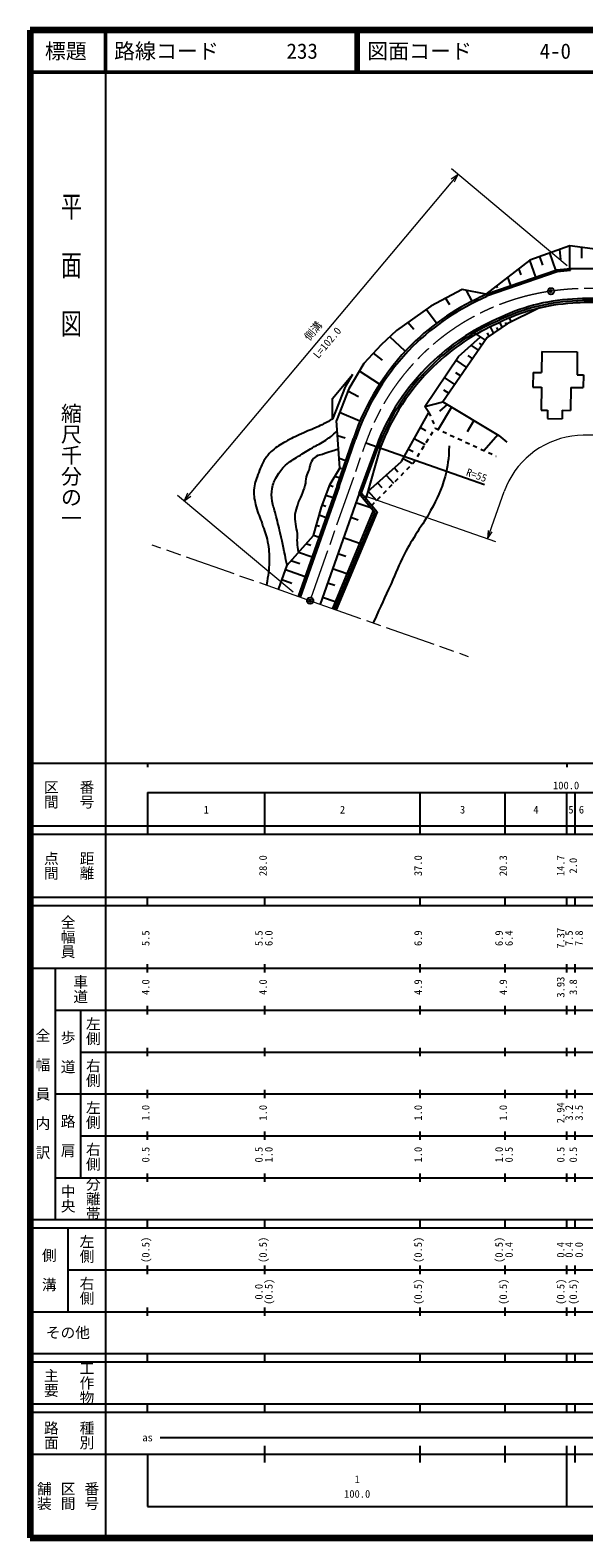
# Model space of a CAD drawing. Units: millimetres, scale not verified. Extents: x 40000 to 680000, y 20000 to 380000.
# Drawn here: x 40000 to 172067, y 20000 to 380000 of the extents above; entities that cross this region are included whole.
import ezdxf
from ezdxf.enums import TextEntityAlignment as Align

# ---------------------------------------------------------------- set-up
doc = ezdxf.new("R2010")
doc.units = ezdxf.units.MM
doc.header["$LTSCALE"] = 1000
doc.header["$PDMODE"] = 32
doc.header["$PDSIZE"] = 500
doc.linetypes.add('CHAIN', pattern=[18.5, 12, -1.5, 3.5, -1.5])
for name, color, linetype, lineweight in [('M-BGD', 7, 'Continuous', 25), ('M-BMK', 2, 'CHAIN', 13), ('M-BMK-SRVR', 3, 'Continuous', 25), ('M-STR-HTXT', 7, 'Continuous', 13), ('M-TTL', 2, 'Continuous', 140), ('M-TTL-BAND', 7, 'Continuous', 25), ('M-TTL-LINE', 7, 'Continuous', 50)]:
    doc.layers.add(name, color=color, linetype=linetype, lineweight=lineweight)
doc.layers.add('M-OTRS', color=6, linetype='Continuous')
doc.layers.add('M-TTL-TXT', color=7, linetype='Continuous')
doc.styles.add('@ＭＳ ゴシック', font='')
doc.styles.add('ＭＳ ゴシック', font='')
doc.styles.get('@ＭＳ ゴシック').set_extended_font_data('@MS Gothic')
doc.styles.get('ＭＳ ゴシック').set_extended_font_data('MS Gothic')

msp = doc.modelspace()

# ---------------------------------------------------------------- linework, layer by layer
at = {"layer": 'M-BGD'}
for p, q in [((168724, 328487), (159207, 325110)), ((166555, 325267), (166345, 327643)), ((168715, 323080), (168724, 328487)), ((180107, 326953), (168724, 328487)), ((171565, 325589), (171570, 328103)), ((159207, 325110), (148708, 316934)), ((160611, 321051), (159207, 325110)), ((162291, 323915), (161586, 325954)), ((165382, 322702), (163965, 326798)), ((148708, 316934), (165648, 322794)), ((148867, 316566), (165733, 322400)), ((154659, 318993), (153958, 321022)), ((157109, 321544), (156582, 323066)), ((165648, 322794), (168881, 323080)), ((165733, 322400), (168916, 322681)), ((168881, 323080), (179703, 323061)), ((168916, 322681), (168881, 323080)), ((143073, 318045), (135537, 314118)), ((148708, 316934), (143073, 318045)), ((145399, 315282), (144092, 317844)), ((148708, 316934), (148941, 316397)), ((151508, 318471), (151333, 318978)), ((135537, 314118), (127364, 308280)), ((136919, 309999), (134428, 313325)), ((140066, 314394), (139086, 315967)), ((161333, 313599), (153801, 309863)), ((131549, 308515), (130048, 310197)), ((153801, 309863), (149015, 306575)), ((151973, 310208), (152562, 309012)), ((153299, 310205), (153539, 309683)), ((154291, 311271), (154699, 310309)), ((127364, 308280), (123702, 304830)), ((129480, 303331), (125758, 306767)), ((149015, 306575), (138447, 291255)), ((142146, 302075), (147429, 306781)), ((147429, 306781), (146015, 307761)), ((148600, 305973), (147429, 306781)), ((149001, 307728), (149444, 306869)), ((149738, 309175), (150502, 307596)), ((151259, 309036), (151576, 308334)), ((123702, 304830), (119615, 300372)), ((124081, 301197), (121913, 302879)), ((146964, 303602), (145215, 304808)), ((147794, 304805), (147145, 305252)), ((162021, 303272), (161973, 298272)), ((162021, 303272), (170520, 303191)), ((170520, 303191), (170468, 297691)), ((119615, 300372), (116006, 294374)), ((134156, 290172), (142146, 302075)), ((144125, 299486), (141584, 301238)), ((144405, 302308), (145544, 301544)), ((112117, 292064), (116894, 297790)), ((116894, 297790), (115104, 294816)), ((123357, 295437), (118525, 298561)), ((141286, 295370), (138798, 297087)), ((141437, 298279), (142705, 297428)), ((159973, 298291), (159939, 294792)), ((159973, 298291), (161973, 298272)), ((170468, 297691), (171967, 297677)), ((171967, 297677), (171939, 294677)), ((112142, 287144), (112117, 292064)), ((115104, 294816), (112142, 287144)), ((116006, 294374), (113075, 286784)), ((118305, 292463), (115785, 293802)), ((138625, 294146), (139866, 293312)), ((159939, 294792), (161939, 294772)), ((161939, 294772), (161887, 289273)), ((168939, 294705), (168886, 289206)), ((168939, 294705), (171939, 294677)), ((118671, 286613), (113808, 288682)), ((128580, 277030), (135069, 288737)), ((134156, 290172), (138447, 291255)), ((135069, 288737), (134156, 290172)), ((135069, 288737), (135463, 287818)), ((140537, 289989), (137315, 284669)), ((139492, 290622), (137614, 289021)), ((138447, 291255), (151789, 283176)), ((161887, 289273), (163387, 289258)), ((163387, 289258), (163367, 287258)), ((166886, 289225), (166867, 287225)), ((166886, 289225), (168886, 289206)), ((113859, 275418), (113075, 286784)), ((133079, 285146), (134384, 284423)), ((135857, 286899), (136251, 285979)), ((136589, 284971), (136644, 285060)), ((136644, 285060), (136688, 284958)), ((136688, 284958), (137495, 284586)), ((145856, 286768), (144246, 284108)), ((163367, 287258), (166867, 287225)), ((113263, 271169), (117113, 282536)), ((115118, 282540), (113326, 283147)), ((113736, 271006), (117587, 282375)), ((120081, 281490), (148376, 271521)), ((131632, 282536), (134242, 281089)), ((134484, 281570), (135010, 282421)), ((135537, 283271), (136063, 284121)), ((138404, 284167), (139312, 283749)), ((140220, 283330), (141128, 282911)), ((142036, 282493), (142944, 282074)), ((143852, 281655), (144760, 281237)), ((145669, 280818), (146577, 280399)), ((151528, 283397), (148309, 279600)), ((151789, 283176), (153666, 281584)), ((115305, 277198), (113698, 277742)), ((118453, 269347), (122578, 280617)), ((118821, 268899), (123048, 280445)), ((123517, 280272), (120075, 268179)), ((128973, 277739), (131219, 276494)), ((130218, 279985), (131341, 279363)), ((131555, 276838), (131852, 277319)), ((132379, 278169), (132905, 279019)), ((133431, 279870), (133958, 280720)), ((147485, 279981), (148393, 279562)), ((149301, 279143), (150209, 278725)), ((151117, 278306), (151141, 278295)), ((111563, 271555), (113859, 275418)), ((114237, 275290), (113859, 275418)), ((120549, 269844), (128580, 277030)), ((124934, 273768), (126668, 271831)), ((126871, 275501), (127738, 274533)), ((128457, 273665), (129156, 274380)), ((129854, 275096), (130553, 275811)), ((131251, 276527), (131555, 276838)), ((113263, 271169), (103958, 244760)), ((113736, 271006), (104430, 244594)), ((109491, 266124), (111563, 271555)), ((112262, 270946), (111441, 271235)), ((113913, 273014), (112687, 273446)), ((122857, 271909), (123854, 270795)), ((124266, 269371), (124965, 270087)), ((125663, 270802), (126362, 271518)), ((127060, 272233), (127759, 272949)), ((118451, 269341), (109146, 242933)), ((118451, 269341), (109146, 242933)), ((110540, 266251), (109658, 266562)), ((112252, 268298), (110550, 268898)), ((117713, 267249), (121241, 266006)), ((118451, 269341), (122179, 264884)), ((118451, 269341), (121817, 265317)), ((119019, 269441), (122757, 264972)), ((120629, 269915), (122622, 267687)), ((121472, 266509), (122171, 267224)), ((122869, 267940), (123568, 268655)), ((107560, 259349), (109491, 266124)), ((110590, 263583), (108933, 264166)), ((121817, 265317), (112081, 241898)), ((121817, 265317), (112081, 241898)), ((122179, 264884), (112554, 241732)), ((122757, 264972), (113026, 241565)), ((116471, 263721), (118234, 263100)), ((101274, 252260), (107560, 259349)), ((108929, 258867), (107560, 259349)), ((109003, 261491), (108247, 261758)), ((106933, 256919), (105769, 257329)), ((114766, 258883), (118584, 257538)), ((99220, 246430), (101274, 252260)), ((104312, 252541), (102188, 253290)), ((107267, 254151), (103978, 255310)), ((113421, 255065), (115330, 254393)), ((102406, 247912), (100036, 248747)), ((105606, 249435), (100867, 251105)), ((112150, 251459), (115557, 250259)), ((110950, 248052), (112653, 247452)), ((109749, 244645), (112779, 243577))]:
    msp.add_line(p, q, dxfattribs=at)
for centre, radius, start, end in [((171955, 263213), 58450, 113.39937, 134.54676), ((171955, 263213), 57950, 113.39937, 134.54398), ((171983, 269585), 46284, 93.27692, 116.58344), ((171983, 269585), 45784, 93.26767, 116.60074), ((171983, 269585), 45284, 93.25822, 116.61842), ((173235, 270972), 44991, 70.475, 94.97004), ((173235, 270972), 44491, 70.44668, 94.97955), ((173235, 270972), 43991, 85.57281, 94.98928), ((171955, 263213), 52050, 113.41475, 134.54325), ((171955, 263213), 51550, 113.39937, 134.54676), ((171955, 263213), 51050, 113.38369, 134.55033), ((172310, 263786), 58294, 135.19096, 161.2383), ((172310, 263786), 57794, 135.19374, 161.23809), ((171586, 262648), 52198, 133.81978, 159.86469), ((171586, 262648), 51698, 133.81628, 159.86455), ((171586, 262648), 51198, 133.81272, 159.86455)]:
    msp.add_arc(centre, radius, start, end, dxfattribs=at)
for points, knots in [([(112142, 287144), (110548, 286250), (110093, 286004), (108741, 285351), (107188, 284603), (106246, 284345), (104684, 283616), (103178, 282913), (102323, 282532), (100890, 281691), (99636, 280955), (98872, 280606), (97775, 279652), (96993, 278972), (96647, 278478), (96076, 277613), (95187, 276267), (94890, 275384), (94320, 273875), (93795, 272485), (93445, 271677), (93357, 270194), (93263, 268610), (93546, 267713), (93924, 266173), (94325, 264535), (94815, 263697), (95340, 262095), (95880, 260446), (96309, 259550), (96642, 257847), (96995, 256041), (96989, 254987), (96982, 253147), (96973, 250904), (96797, 250051), (96357, 247439)], [0, 0, 0, 0, 1, 1, 1, 2, 2, 2, 3, 3, 3, 4, 4, 4, 5, 5, 5, 6, 6, 6, 7, 7, 7, 8, 8, 8, 9, 9, 9, 10, 10, 10, 11, 11, 11, 12, 12, 12, 12]), ([(101274, 252260), (100530, 255974), (100352, 256957), (99651, 259943), (99229, 261735), (98978, 262736), (98523, 264521), (98223, 265697), (97910, 266326), (97737, 267527), (97569, 268703), (97528, 269399), (97737, 270568), (97949, 271749), (98250, 272388), (98831, 273438), (99476, 274603), (99955, 275213), (100915, 276137), (101966, 277148), (102767, 277460), (103990, 278255), (105275, 279091), (106018, 279525), (107338, 280305), (108568, 281031), (109333, 281313), (110515, 282115), (111640, 282879), (112025, 283208), (113248, 284272)], [0, 0, 0, 0, 1, 1, 1, 2, 2, 2, 3, 3, 3, 4, 4, 4, 5, 5, 5, 6, 6, 6, 7, 7, 7, 8, 8, 8, 9, 9, 9, 10, 10, 10, 10]), ([(113547, 279935), (112703, 279669), (112490, 279601), (111813, 279382), (110998, 279119), (110545, 278962), (109729, 278699), (109143, 278510), (108751, 278544), (108226, 278221), (107680, 277884), (107422, 277579), (107099, 277025), (106705, 276350), (106770, 275851), (106518, 275112), (106283, 274424), (106053, 274072), (105869, 273369), (105656, 272559), (105735, 272063), (105527, 271251), (105294, 270343), (105047, 269869), (104707, 268996), (104377, 268149), (104111, 267705), (103819, 266844), (103499, 265903), (103272, 265372), (103170, 264384), (103076, 263480), (103209, 262965), (103306, 262061), (103401, 261175), (103583, 260694), (103648, 259806), (103710, 258967), (103594, 258492), (103648, 257653), (103707, 256731), (103775, 256396), (103978, 255310)], [0, 0, 0, 0, 1, 1, 1, 2, 2, 2, 3, 3, 3, 4, 4, 4, 5, 5, 5, 6, 6, 6, 7, 7, 7, 8, 8, 8, 9, 9, 9, 10, 10, 10, 11, 11, 11, 12, 12, 12, 13, 13, 13, 14, 14, 14, 14]), ([(139957, 280713), (139784, 277391), (139667, 276194), (138957, 273399), (138109, 270057), (137117, 268325), (135519, 265271), (134440, 263212), (133597, 262195), (132393, 260207), (131128, 258118), (130313, 257005), (129204, 254830), (127844, 252162), (127310, 250558), (126078, 247828), (124426, 244165), (123888, 243015), (121789, 238478)], [0, 0, 0, 0, 1, 1, 1, 2, 2, 2, 3, 3, 3, 4, 4, 4, 5, 5, 5, 6, 6, 6, 6])]:
    msp.add_open_spline(points, degree=3, knots=knots, dxfattribs=at)
at = {"layer": 'M-BMK'}
for p, q in [((107037, 244471), (120081, 281490)), ((106081, 244013), (69061, 257056)), ((107495, 243514), (144515, 230471))]:
    msp.add_line(p, q, dxfattribs=at)
for centre, radius, start, end in [((171955, 263213), 55000, 98.86713, 160.59069), ((172980, 258309), 60000, 74.52318, 97.68067)]:
    msp.add_arc(centre, radius, start, end, dxfattribs=at)
at = {"layer": 'M-BMK-SRVR'}
for centre in [(164219, 317666), (106788, 243763)]:
    msp.add_circle(centre, 750, dxfattribs=at)
for p in [(164219, 317666), (106788, 243763), (106788, 243763)]:
    msp.add_point(p, dxfattribs=at)
at = {"layer": 'M-OTRS'}
msp.add_point((106788, 243763), dxfattribs=at)
at = {"layer": 'M-STR-HTXT'}
for p, q in [((168114, 323722), (140528, 346852)), ((76701, 267614), (142061, 345567)), ((142061, 345567), (140423, 344419)), ((141216, 343754), (142061, 345567)), ((102755, 245769), (75169, 268899)), ((77546, 269427), (76701, 267614)), ((76701, 267614), (78339, 268762)), ((119865, 268843), (150990, 257876)), ((149104, 258541), (153091, 269859)), ((149257, 260535), (149104, 258541)), ((149104, 258541), (150234, 260191))]:
    msp.add_line(p, q, dxfattribs=at)
for centre, radius, start, end in [((171955, 263213), 20000, 97.8229, 160.59069), ((172980, 258309), 25000, 74.24812, 98.62202)]:
    msp.add_arc(centre, radius, start, end, dxfattribs=at)
at = {"layer": 'M-TTL'}
for p, q in [((40000, 380000), (40000, 20000)), ((680000, 380000), (40000, 380000)), ((40000, 20000), (680000, 20000))]:
    msp.add_line(p, q, dxfattribs=at)
at = {"layer": 'M-TTL-BAND'}
for p, q in [((58000, 370000), (58000, 20000)), ((40000, 205000), (579000, 205000)), ((68000, 205000), (68000, 204000)), ((168000, 205000), (168000, 204000)), ((68000, 198000), (579000, 198000)), ((68000, 198000), (68000, 188000)), ((96000, 188000), (96000, 198000)), ((133000, 188000), (133000, 198000)), ((153300, 188000), (153300, 198000)), ((168000, 188000), (168000, 198000)), ((170000, 188000), (170000, 198000)), ((40000, 190000), (579000, 190000)), ((40000, 188000), (579000, 188000)), ((40000, 173000), (579000, 173000)), ((68000, 171000), (68000, 173000)), ((96000, 171000), (96000, 173000)), ((133000, 171000), (133000, 173000)), ((153300, 171000), (153300, 173000)), ((168000, 171000), (168000, 173000)), ((170000, 171000), (170000, 173000)), ((40000, 171000), (579000, 171000)), ((40000, 156000), (579000, 156000)), ((46000, 96000), (46000, 156000)), ((68000, 155000), (68000, 157000)), ((96000, 155000), (96000, 157000)), ((133000, 155000), (133000, 157000)), ((153300, 155000), (153300, 157000)), ((168000, 155000), (168000, 157000)), ((170000, 155000), (170000, 157000)), ((46000, 146000), (579000, 146000)), ((52000, 146000), (52000, 106000)), ((68000, 145000), (68000, 147000)), ((96000, 145000), (96000, 147000)), ((133000, 145000), (133000, 147000)), ((153300, 145000), (153300, 147000)), ((168000, 145000), (168000, 147000)), ((170000, 145000), (170000, 147000)), ((68000, 135000), (68000, 137000)), ((96000, 135000), (96000, 137000)), ((133000, 135000), (133000, 137000)), ((153300, 135000), (153300, 137000)), ((168000, 135000), (168000, 137000)), ((170000, 135000), (170000, 137000)), ((52000, 136000), (579000, 136000)), ((46000, 126000), (579000, 126000)), ((68000, 125000), (68000, 127000)), ((96000, 125000), (96000, 127000)), ((133000, 125000), (133000, 127000)), ((153300, 125000), (153300, 127000)), ((168000, 125000), (168000, 127000)), ((170000, 125000), (170000, 127000)), ((52000, 116000), (579000, 116000)), ((68000, 115000), (68000, 117000)), ((96000, 115000), (96000, 117000)), ((133000, 115000), (133000, 117000)), ((153300, 115000), (153300, 117000)), ((168000, 115000), (168000, 117000)), ((170000, 115000), (170000, 117000)), ((46000, 106000), (579000, 106000)), ((68000, 105000), (68000, 107000)), ((96000, 105000), (96000, 107000)), ((133000, 105000), (133000, 107000)), ((153300, 105000), (153300, 107000)), ((168000, 105000), (168000, 107000)), ((170000, 105000), (170000, 107000)), ((40000, 96000), (579000, 96000)), ((40000, 94000), (579000, 94000)), ((49000, 94000), (49000, 74000)), ((68000, 94000), (68000, 96000)), ((96000, 94000), (96000, 96000)), ((133000, 94000), (133000, 96000)), ((153300, 94000), (153300, 96000)), ((168000, 94000), (168000, 96000)), ((170000, 94000), (170000, 96000)), ((49000, 84000), (579000, 84000)), ((68000, 83000), (68000, 85000)), ((96000, 83000), (96000, 85000)), ((133000, 83000), (133000, 85000)), ((153300, 83000), (153300, 85000)), ((168000, 83000), (168000, 85000)), ((170000, 83000), (170000, 85000)), ((40000, 74000), (579000, 74000)), ((68000, 73000), (68000, 75000)), ((96000, 73000), (96000, 75000)), ((133000, 73000), (133000, 75000)), ((153300, 73000), (153300, 75000)), ((168000, 73000), (168000, 75000)), ((170000, 73000), (170000, 75000)), ((40000, 64000), (579000, 64000)), ((40000, 62000), (579000, 62000)), ((68000, 62000), (68000, 64000)), ((96000, 62000), (96000, 64000)), ((133000, 62000), (133000, 64000)), ((153300, 62000), (153300, 64000)), ((168000, 62000), (168000, 64000)), ((170000, 62000), (170000, 64000)), ((40000, 52000), (579000, 52000)), ((68000, 50000), (68000, 52000)), ((96000, 50000), (96000, 52000)), ((133000, 50000), (133000, 52000)), ((153300, 50000), (153300, 52000)), ((168000, 50000), (168000, 52000)), ((170000, 50000), (170000, 52000)), ((40000, 50000), (579000, 50000)), ((71000, 44000), (565000, 44000)), ((40000, 40000), (579000, 40000)), ((68000, 40000), (68000, 27500)), ((96000, 38000), (96000, 42000)), ((133000, 38000), (133000, 42000)), ((153300, 38000), (153300, 42000)), ((168000, 27500), (168000, 42000)), ((170000, 38000), (170000, 42000)), ((68000, 27500), (579000, 27500))]:
    msp.add_line(p, q, dxfattribs=at)
at = {"layer": 'M-TTL-LINE'}
for p, q in [((58000, 380000), (58000, 370000)), ((117750, 380000), (117750, 370000)), ((118250, 380000), (118250, 370000)), ((40000, 370000), (680000, 370000))]:
    msp.add_line(p, q, dxfattribs=at)

# ---------------------------------------------------------------- texts
at = {"layer": 'M-BGD', "style": 'ＭＳ ゴシック'}
msp.add_text('R=55', height=1833, rotation=340.591, dxfattribs=at).set_placement((143660, 273182), align=Align.BOTTOM_LEFT)
at = {"layer": 'M-STR-HTXT', "style": 'ＭＳ ゴシック'}
msp.add_text('側溝', height=1833, rotation=50.022, dxfattribs=at).set_placement((108615, 307233), align=Align.BOTTOM_CENTER)
at = {"layer": 'M-STR-HTXT', "style": '@ＭＳ ゴシック'}
msp.add_text('L=102.0', height=1833, rotation=50.022, dxfattribs=at).set_placement((110147, 305948), align=Align.TOP_CENTER)
at = {"layer": 'M-TTL-BAND', "style": '@ＭＳ ゴシック', "width": 1.4}
msp.add_text('平  面  図', height=3666, rotation=270, dxfattribs=at).set_placement((49777, 306475), align=Align.MIDDLE_RIGHT)
at = {"layer": 'M-TTL-BAND', "style": '@ＭＳ ゴシック'}
msp.add_text('縮尺千分の一', height=3666, rotation=270, dxfattribs=at).set_placement((49777, 261030), align=Align.MIDDLE_RIGHT)
for s, p in [('区間', (45000, 197500)), ('番号', (53500, 197500)), ('点間', (45000, 180500)), ('距離', (53500, 180500)), ('全幅員', (49000, 163500)), ('車道', (52000, 151000)), ('左側', (55000, 141000)), ('全\u3000幅\u3000員\u3000内\u3000訳', (43000, 126000)), ('歩\u3000道', (49000, 136000)), ('右側', (55000, 131000)), ('左側', (55000, 121000)), ('路\u3000肩', (49000, 116000)), ('右側', (55000, 111000)), ('分離帯', (55000, 101000)), ('中央', (49000, 101000)), ('左側', (53500, 89000)), ('側\u3000溝', (44500, 84000)), ('右側', (53500, 79000)), ('工作物', (53500, 57000)), ('主要', (45000, 57000)), ('路面', (45000, 44500)), ('種別', (53500, 44500)), ('舗装', (43333, 30000)), ('区間', (49000, 30000)), ('番号', (54667, 30000))]:
    msp.add_text(s, height=2566, rotation=270, dxfattribs=at).set_placement(p, align=Align.MIDDLE_CENTER)
at = {"layer": 'M-TTL-BAND', "style": 'ＭＳ ゴシック'}
for s, p in [('100.0', (167844, 198195)), ('1', (82000, 192405)), ('2', (114500, 192405)), ('3', (143150, 192405)), ('4', (160650, 192405)), ('5', (169000, 192405)), ('6', (171500, 192405)), ('as', (68000, 42500)), ('1', (118000, 32523)), ('100.0', (118000, 29033))]:
    msp.add_text(s, height=1833, dxfattribs=at).set_placement(p, align=Align.BOTTOM_CENTER)
for s, p in [('28.0', (97000, 180500)), ('37.0', (134000, 180500)), ('20.3', (154300, 180500)), ('14.7', (168000, 180500)), ('2.0', (171000, 180500)), ('5.5', (69000, 163174)), ('5.5', (96000, 163174)), ('6.0', (98370, 163174)), ('6.9', (134000, 163174)), ('6.9', (153300, 163174)), ('6.4', (155670, 163174)), ('7.37', (168000, 163174)), ('7.5', (170000, 163174)), ('7.8', (172370, 163174)), ('4.0', (69000, 151500)), ('4.0', (97000, 151500)), ('4.9', (134000, 151500)), ('4.9', (154300, 151500)), ('3.93', (168000, 151500)), ('3.8', (171000, 151500)), ('1.0', (69000, 121500)), ('1.0', (97000, 121500)), ('1.0', (134000, 121500)), ('1.0', (154300, 121500)), ('2.94', (168000, 121500)), ('3.2', (170000, 121500)), ('3.5', (172370, 121500)), ('0.5', (69000, 111500)), ('0.5', (96000, 111500)), ('1.0', (98370, 111500)), ('1.0', (134000, 111500)), ('1.0', (153300, 111500)), ('0.5', (155670, 111500)), ('0.5', (168000, 111500)), ('0.5', (171000, 111500)), ('(0.5)', (69000, 88764)), ('(0.5)', (97000, 88764)), ('(0.5)', (134000, 88764)), ('(0.5)', (153300, 88764)), ('0.4', (155670, 88764)), ('0.4', (168000, 88764)), ('0.4', (170000, 88764)), ('0.0', (172370, 88764)), ('0.0', (96000, 78764)), ('(0.5)', (98370, 78764)), ('(0.5)', (134000, 78764)), ('(0.5)', (154300, 78764)), ('(0.5)', (168000, 78764)), ('(0.5)', (171000, 78764))]:
    msp.add_text(s, height=1833, rotation=90, dxfattribs=at).set_placement(p, align=Align.BOTTOM_CENTER)
msp.add_text('その他', height=2566, dxfattribs=at).set_placement((49000, 69000), align=Align.MIDDLE_CENTER)
at = {"layer": 'M-TTL-TXT', "style": 'ＭＳ ゴシック'}
msp.add_text('標題', height=3666, dxfattribs=at).set_placement((48500, 375000), align=Align.MIDDLE_CENTER)
for s, p in [('路線コード', (60000, 375000)), ('233', (101142, 375000)), ('図面コード', (120380, 375000)), ('4-0', (161521, 375000))]:
    msp.add_text(s, height=3666, dxfattribs=at).set_placement(p, align=Align.MIDDLE_LEFT)

doc.saveas('drawing.dxf')
